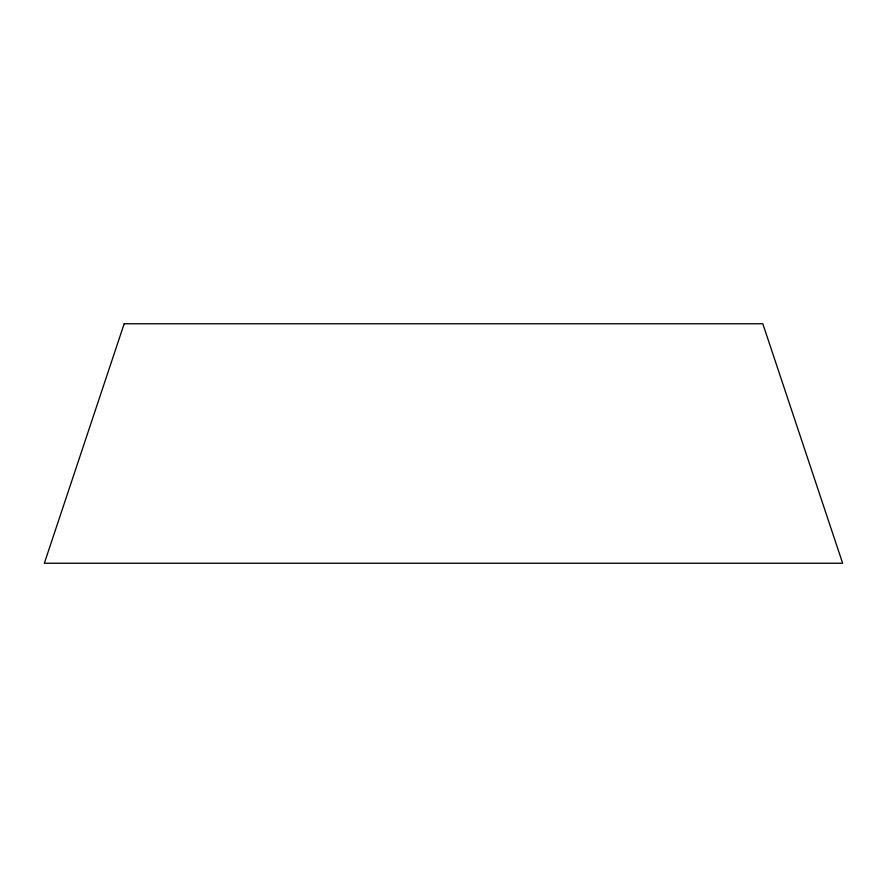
<?xml version="1.0" encoding="UTF-8"?>
<svg xmlns="http://www.w3.org/2000/svg" width="887" height="887" viewBox="0 0 887 887"><rect width="100%" height="100%" fill="white"/><g stroke="black" fill="none" stroke-linecap="round" stroke-linejoin="round"><path stroke-width="1.33" d="M124.18 323.755L44.35 563.245L842.65 563.245L762.82 323.755L124.18 323.755"/></g></svg>
